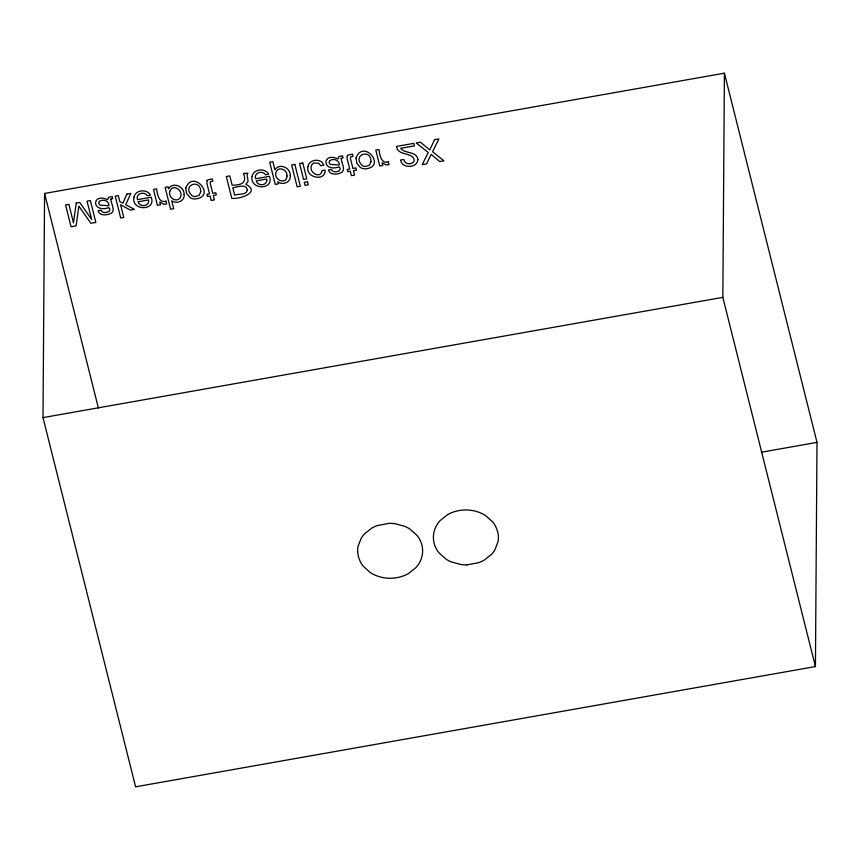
<?xml version="1.0" encoding="UTF-8"?>
<svg xmlns="http://www.w3.org/2000/svg" width="860" height="860" viewBox="0 0 860 860"><rect width="100%" height="100%" fill="white"/><g stroke="black" fill="none" stroke-linecap="round" stroke-linejoin="round"><path stroke-width="1.29" d="M43 417.616L44.569 193.446L724.41 73.186L817 442.384L815.43 666.554L135.59 786.814L43 417.616L722.841 297.366L724.41 73.186M761.444 452.209L817 442.384M466.926 564.87L478.816 562.644A32.347 27.316 0.4 0 0 484.18 560.161L491.597 554.291A32.992 27.853 0.4 0 0 494.876 549.938L498.015 541.768A32.347 27.305 0.4 0 0 498.392 536.608A31.906 26.939 0.4 0 0 497.628 531.48L495.736 526.567A32.347 27.305 0.4 0 0 492.78 522.031L485.814 515.753A33.002 27.864 0.4 0 0 480.643 512.968C471.957 509.249 461.852 508.969 452.962 512.194A32.347 27.316 0.4 0 0 447.598 514.667L440.18 520.537A32.992 27.853 0.4 0 0 436.901 524.901C432.569 531.856 432.193 541.026 436.041 548.271A32.347 27.316 0.4 0 0 438.998 552.808L445.964 559.086A32.992 27.864 0.4 0 0 451.135 561.859L460.81 564.536M722.841 297.366L815.43 666.554M44.569 193.446L98.362 407.941M357.62 551.625L358.394 556.753L360.286 561.677A32.347 27.305 0.4 0 0 363.232 566.213L370.198 572.491A33.002 27.864 0.4 0 0 375.368 575.265C384.065 578.995 394.16 579.264 403.05 576.039A32.347 27.305 0.4 0 0 408.425 573.566L415.831 567.697A33.002 27.864 0.4 0 0 419.11 563.332C423.442 556.377 423.819 547.207 419.97 539.962A32.347 27.316 0.4 0 0 417.025 535.425L410.059 529.147A32.992 27.864 0.4 0 0 404.888 526.374L395.202 523.708A32.347 27.316 0.4 0 0 389.096 523.375L377.207 525.589A32.347 27.316 0.4 0 0 371.832 528.072L364.425 533.942A33.002 27.864 0.4 0 0 361.146 538.306L357.996 546.465A32.347 27.305 0.4 0 0 357.642 551.733M467.034 564.848A32.347 27.316 0.4 0 1 460.928 564.515M184.115 194.564C185.115 201.047 176.364 204.433 171.71 200.788L173.698 208.711L170.613 209.249L165.12 187.34L168.044 186.824L168.549 188.867C172.774 181.288 184.534 186.62 184.115 194.564M290.282 175.773C291.185 182.277 282.413 185.696 277.823 181.75L278.35 183.857L275.264 184.405L269.707 162.218L272.867 161.658L274.91 169.785C279.457 162.54 290.766 167.84 290.282 175.773M185.76 188.125L186.663 193.468L190.049 197.553A7.944 6.708 0.4 0 0 195.155 198.982C217.107 196.822 192.973 168.549 185.76 188.125M356.019 158.014L356.921 163.357L360.308 167.442A7.944 6.708 0.4 0 0 365.414 168.861C387.365 166.7 363.232 138.428 356.019 158.014M307.966 166.657C305.16 177.805 325.671 181.987 325.101 170.087L322.016 170.624C320.705 179.847 307.772 172.129 311.75 165.023A3.967 3.354 0.4 0 1 313.932 163.034L318.49 163.185L320.78 165.69L323.854 165.152L322.253 162.572A6.611 5.579 0.4 0 0 318.77 160.541C314.33 159.423 308.493 161.583 307.966 166.657M133.934 197.241C131.053 210.99 156.434 211.27 151.263 197.209L137.45 199.66C135.299 193.575 144.566 190.941 147.35 195.704L150.468 195.145C147.157 188.619 135.235 189.759 133.934 197.241M252.109 176.332C249.217 190.081 274.609 190.372 269.438 176.311L255.624 178.751C253.474 172.677 262.741 170.033 265.525 174.795L268.642 174.247C265.332 167.721 253.41 168.861 252.109 176.332M110.843 199.101C110.79 203.637 116.766 211.71 109.693 213.893C105.877 215.365 99.362 215.785 98.126 210.743L101.082 210.216C102.297 213.624 106.866 212.775 109.252 211.248L109.908 209.066L108.758 207.647C91.278 213.452 91.601 192.275 107.64 199.713L108.596 197.241L112.198 196.628L112.692 198.606L110.843 199.101M341.183 158.358C341.13 162.895 347.117 170.968 340.044 173.15C336.228 174.623 329.702 175.042 328.477 170L331.433 169.474C332.637 172.871 337.206 172.032 339.603 170.506L340.259 168.313L339.109 166.904C321.618 172.709 321.952 151.532 337.98 158.971L338.937 156.499L342.538 155.886L343.033 157.864L341.183 158.358M169.818 191.2C167.721 197.338 176.494 203.411 180.288 197.499C184.029 190.641 172.828 183.083 169.818 191.2M286.95 176.053C286.649 185.373 273.157 179.955 276.06 172.172C278.404 165.604 287.874 169.893 286.95 176.053M417.874 159.519C417.487 168.302 401.824 168.904 400.588 160.035L403.802 159.465C404.447 164.131 410.682 165.195 413.596 161.992L414.262 160.541C413.101 151.521 397.782 156.509 396.524 146.415L413.821 143.351L414.456 145.877L400.695 148.307C404.856 154.101 416.853 150.887 417.874 159.519M243.498 173.483C247.325 183.126 241.165 185.083 232.168 185.266L229.824 175.902L226.32 176.515L231.791 198.348C239.091 199.434 261.526 192.543 245.852 184.266L248.099 181.288L247.121 174.752L247.906 173.215L243.498 173.483M200.735 191.737L199.101 195.424L195.07 196.596A4.407 3.72 0.4 0 1 191.758 195.349C181.514 185.136 200.853 178.117 200.735 191.737M370.993 161.626L369.359 165.314L365.317 166.475A4.407 3.72 0.4 0 1 362.006 165.227C351.772 155.015 371.112 147.995 370.993 161.626M76.26 203.057L73.455 222.794L68.929 204.357L65.586 204.949L71.057 226.782L76.078 225.9L78.873 206.12L90.87 223.277L95.836 222.407L90.354 200.563L87.032 201.154L91.719 219.558L79.733 202.444L76.26 203.057M247.325 190.286C246.186 195.553 238.231 193.435 234.662 195.188L232.791 187.727C236.769 187.405 246.82 183.019 247.325 190.286M148.608 201.541C148.135 206.97 139.202 206.905 138.073 201.767L148.543 199.918L148.608 201.541M266.783 180.632C266.31 186.072 257.376 186.007 256.248 180.869L266.707 179.009L266.783 180.632M207.056 180.665L206.884 183.287L209.528 193.833L206.98 194.285L207.529 196.467L210.076 196.016L211.195 200.455L214.398 199.896L213.28 195.446L216.29 194.919L215.742 192.737L212.732 193.263L210.13 182.879L210.517 181.643L212.828 181.105L212.302 178.998L208.023 179.74L207.056 180.665M347.257 155.864L347.085 158.487L349.73 169.033L347.182 169.484L347.73 171.667L350.278 171.215L351.396 175.666L354.599 175.096L353.481 170.645L356.491 170.119L355.943 167.936L352.933 168.463L350.332 158.079L350.719 156.843L353.03 156.305L352.503 154.198L348.225 154.94L347.257 155.864M126.818 194.113L122.948 203.186L119.776 201.605L118.282 195.628L115.24 196.166L120.712 217.999L123.754 217.462L120.583 204.787L130.408 210.109L134.45 209.388L125.743 204.712L130.86 193.403L126.818 194.113M434.536 139.685L429.817 149.898L420.4 142.19L416.175 142.932L428.237 152.489L422.238 164.668L426.614 163.894L431.118 154.37L439.761 161.562L443.932 160.831L432.591 151.725L438.879 138.922L434.536 139.685M99.298 201.498L98.76 203.508L100.04 205.185L108.983 205.733C109.166 200.767 102.77 198.692 99.298 201.498M329.649 160.755L329.1 162.755L330.38 164.443L339.324 164.991C339.517 160.025 333.11 157.95 329.649 160.755M165.98 201.165C158.81 203.755 157.208 193.661 156.627 188.845L153.456 189.404L157.445 205.325L160.454 204.787L159.767 202.046L163.841 204.272L166.69 203.981L165.98 201.165M388.322 161.83C381.152 164.432 379.55 154.327 378.959 149.522L375.798 150.081L379.787 166.001L382.797 165.464L382.109 162.712L386.183 164.937L389.032 164.658L388.322 161.83M294.84 164.4L291.669 164.959L297.151 186.792L300.312 186.233L294.84 164.4M302.806 162.992L299.592 163.561L303.558 179.407L306.784 178.837L302.806 162.992M307.525 181.793L304.3 182.363L305.063 185.394L308.288 184.825L307.525 181.793"/></g></svg>
